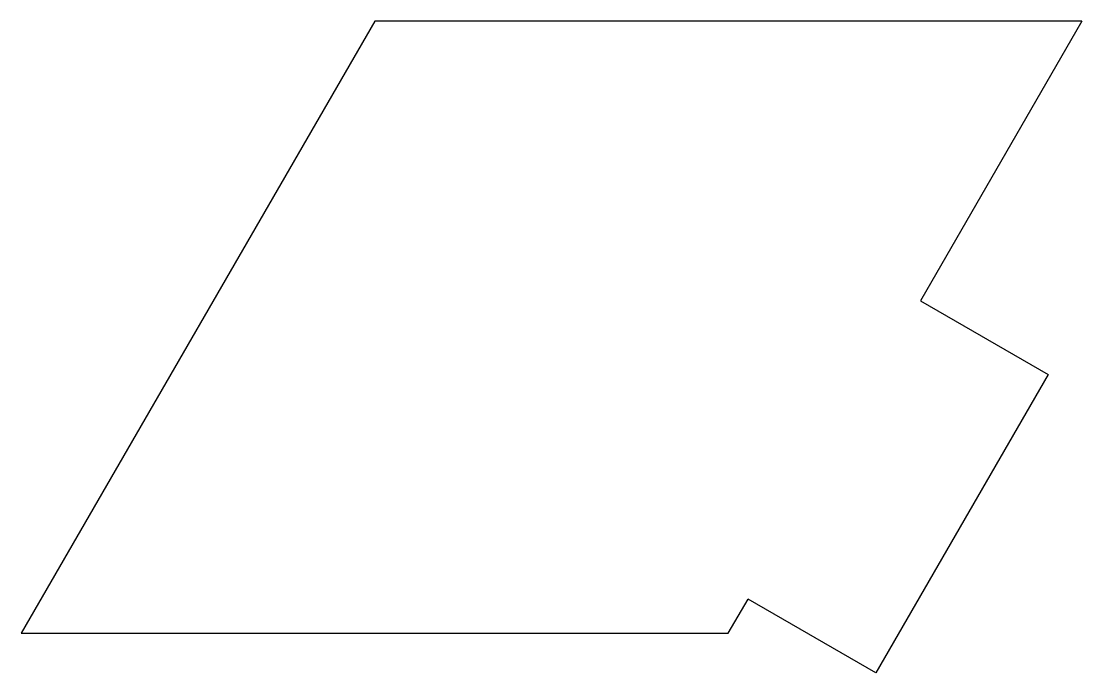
# Model space of a CAD drawing. Extents: x -36 to 72, y -66 to 0.
import ezdxf

# ---------------------------------------------------------------- set-up
doc = ezdxf.new("R2010")
doc.units = 0
doc.layers.add('VISIBLE', color=7, linetype='CONTINUOUS')

msp = doc.modelspace()

# ---------------------------------------------------------------- linework, layer by layer
at = {"layer": 'VISIBLE'}
for p, q in [((71.79, 0), (0, 0)), ((71.79, 0), (55.4, -28.4)), ((0, 0), (-35.9, -62.17)), ((55.4, -28.4), (68.39, -35.9)), ((68.39, -35.9), (50.89, -66.21)), ((35.9, -62.17), (37.9, -58.71)), ((50.89, -66.21), (37.9, -58.71)), ((-35.9, -62.17), (35.9, -62.17))]:
    msp.add_line(p, q, dxfattribs=at)

doc.saveas('drawing.dxf')
